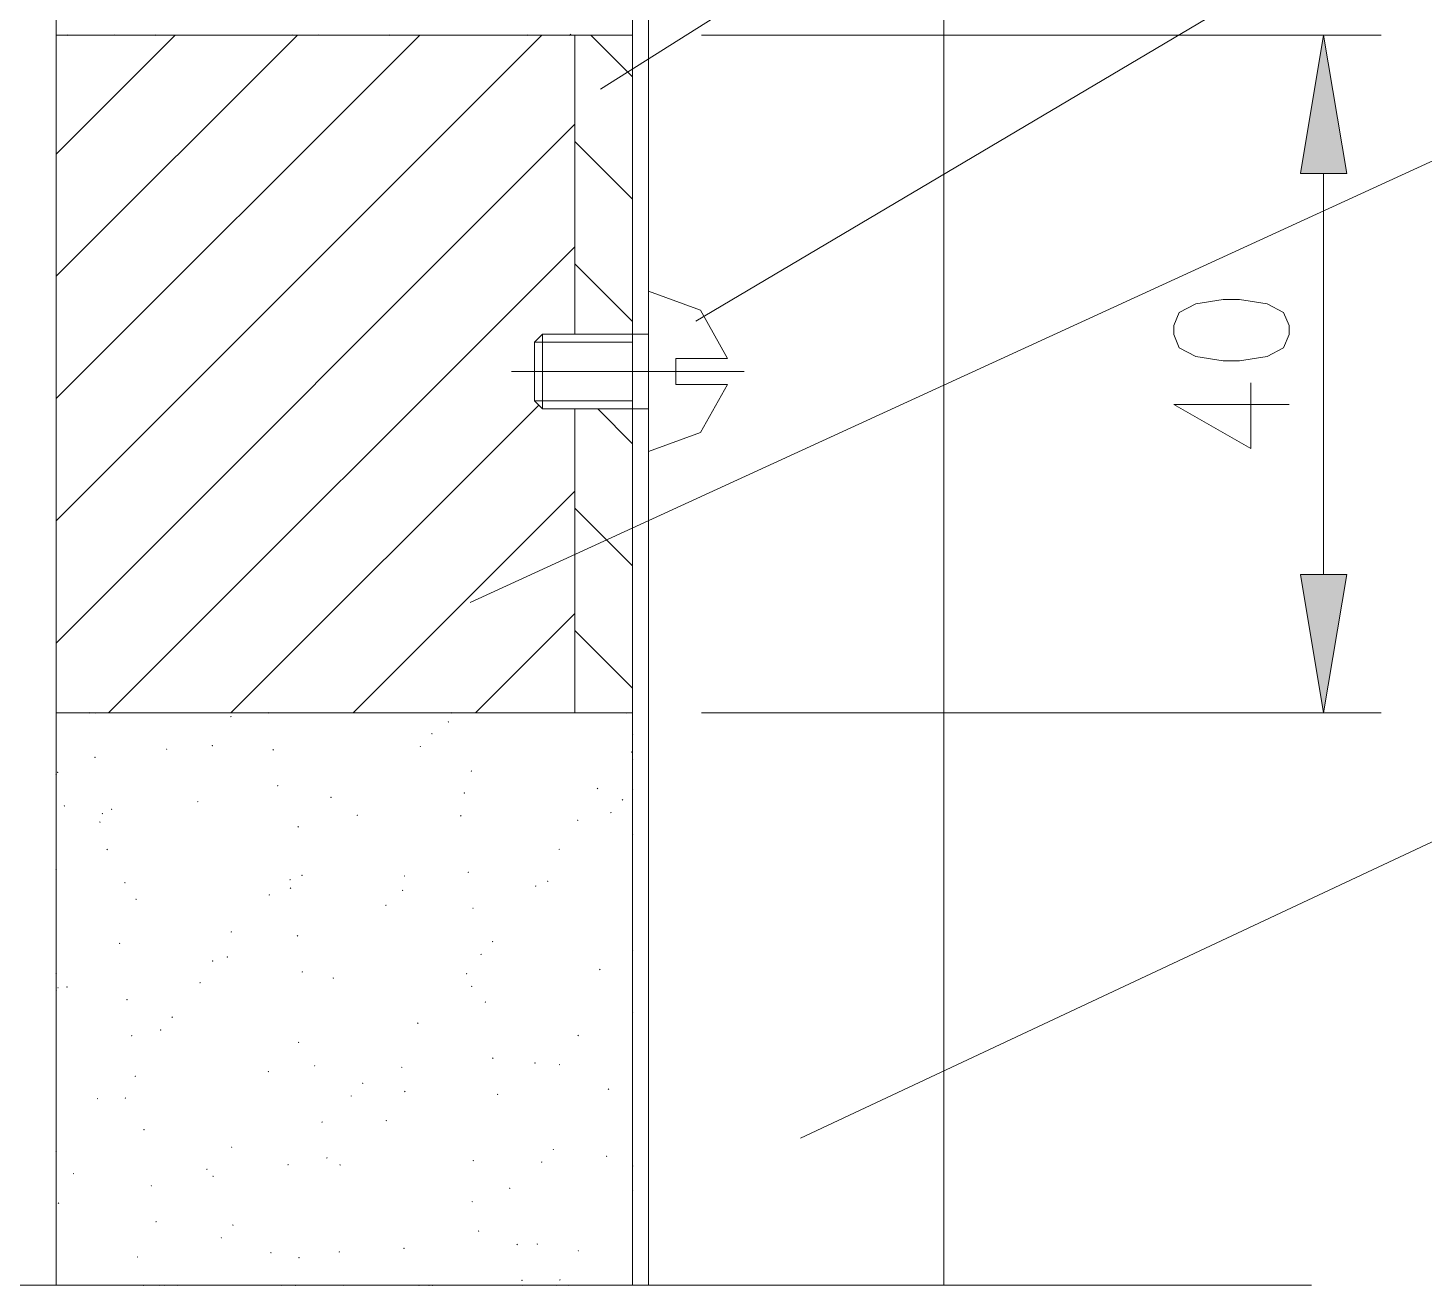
# Model space of a CAD drawing. Header units: millimetres. Extents: x 0 to 414, y 0 to 292.
# Drawn here: x 85.74 to 109.59, y 139.61 to 161.11 of the extents above; entities that cross this region are included whole.
import ezdxf

# ---------------------------------------------------------------- set-up
doc = ezdxf.new("R2010")
doc.units = ezdxf.units.MM

msp = doc.modelspace()

# ---------------------------------------------------------------- hatches: boundary and pattern name
h = msp.add_hatch(color=0)
h.dxf.hatch_style = 2
h.paths.add_polyline_path([(86.412917, 160.970031), (86.399864, 160.983083), (86.412917, 160.996136), (86.425969, 160.983083)])
h = msp.add_hatch(color=0)
h.dxf.hatch_style = 2
h.paths.add_polyline_path([(86.412917, 160.970031), (86.399864, 160.983083), (86.412917, 160.996136), (86.425969, 160.983083)])
h = msp.add_hatch(color=0)
h.dxf.hatch_style = 2
h.paths.add_polyline_path([(87.21725, 160.970031), (87.204197, 160.983083), (87.21725, 160.996136), (87.230303, 160.983083)])
h = msp.add_hatch(color=0)
h.dxf.hatch_style = 2
h.paths.add_polyline_path([(87.21725, 160.970031), (87.204197, 160.983083), (87.21725, 160.996136), (87.230303, 160.983083)])
h = msp.add_hatch(color=0)
h.dxf.hatch_style = 2
h.paths.add_polyline_path([(87.922806, 160.970031), (87.909753, 160.983083), (87.922806, 160.996136), (87.935858, 160.983083)])
h = msp.add_hatch(color=0)
h.dxf.hatch_style = 2
h.paths.add_polyline_path([(87.922806, 160.970031), (87.909753, 160.983083), (87.922806, 160.996136), (87.935858, 160.983083)])
h = msp.add_hatch(color=0)
h.dxf.hatch_style = 2
h.paths.add_polyline_path([(88.317917, 160.970031), (88.304864, 160.983083), (88.317917, 160.996136), (88.330969, 160.983083)])
h = msp.add_hatch(color=0)
h.dxf.hatch_style = 2
h.paths.add_polyline_path([(88.317917, 160.970031), (88.304864, 160.983083), (88.317917, 160.996136), (88.330969, 160.983083)])
h = msp.add_hatch(color=0)
h.dxf.hatch_style = 2
h.paths.add_polyline_path([(88.317917, 160.970031), (88.304864, 160.983083), (88.317917, 160.996136), (88.330969, 160.983083)])
h = msp.add_hatch(color=0)
h.dxf.hatch_style = 2
h.paths.add_polyline_path([(89.570278, 160.970031), (89.557225, 160.983083), (89.570278, 160.996136), (89.583331, 160.983083)])
h = msp.add_hatch(color=0)
h.dxf.hatch_style = 2
h.paths.add_polyline_path([(89.570278, 160.970031), (89.557225, 160.983083), (89.570278, 160.996136), (89.583331, 160.983083)])
h = msp.add_hatch(color=0)
h.dxf.hatch_style = 2
h.paths.add_polyline_path([(90.258194, 160.970031), (90.245142, 160.983083), (90.258194, 160.996136), (90.271247, 160.983083)])
h = msp.add_hatch(color=0)
h.dxf.hatch_style = 2
h.paths.add_polyline_path([(90.258194, 160.970031), (90.245142, 160.983083), (90.258194, 160.996136), (90.271247, 160.983083)])
h = msp.add_hatch(color=0)
h.dxf.hatch_style = 2
h.paths.add_polyline_path([(90.702694, 160.970031), (90.689642, 160.983083), (90.702694, 160.996136), (90.715747, 160.983083)])
h = msp.add_hatch(color=0)
h.dxf.hatch_style = 2
h.paths.add_polyline_path([(90.702694, 160.970031), (90.689642, 160.983083), (90.702694, 160.996136), (90.715747, 160.983083)])
h = msp.add_hatch(color=0)
h.dxf.hatch_style = 2
h.paths.add_polyline_path([(90.702694, 160.970031), (90.689642, 160.983083), (90.702694, 160.996136), (90.715747, 160.983083)])
h = msp.add_hatch(color=0)
h.dxf.hatch_style = 2
h.paths.add_polyline_path([(91.3765, 160.970031), (91.363447, 160.983083), (91.3765, 160.996136), (91.389553, 160.983083)])
h = msp.add_hatch(color=0)
h.dxf.hatch_style = 2
h.paths.add_polyline_path([(91.3765, 160.970031), (91.363447, 160.983083), (91.3765, 160.996136), (91.389553, 160.983083)])
h = msp.add_hatch(color=0)
h.dxf.hatch_style = 2
h.paths.add_polyline_path([(91.919778, 160.970031), (91.906725, 160.983083), (91.919778, 160.996136), (91.932831, 160.983083)])
h = msp.add_hatch(color=0)
h.dxf.hatch_style = 2
h.paths.add_polyline_path([(92.590056, 160.970031), (92.577003, 160.983083), (92.590056, 160.996136), (92.603108, 160.983083)])
h = msp.add_hatch(color=0)
h.dxf.hatch_style = 2
h.paths.add_polyline_path([(92.590056, 160.970031), (92.577003, 160.983083), (92.590056, 160.996136), (92.603108, 160.983083)])
h = msp.add_hatch(color=0)
h.dxf.hatch_style = 2
h.paths.add_polyline_path([(94.272806, 160.970031), (94.259753, 160.983083), (94.272806, 160.996136), (94.285858, 160.983083)])
h = msp.add_hatch(color=0)
h.dxf.hatch_style = 2
h.paths.add_polyline_path([(94.272806, 160.970031), (94.259753, 160.983083), (94.272806, 160.996136), (94.285858, 160.983083)])
h = msp.add_hatch(color=0)
h.dxf.hatch_style = 2
h.paths.add_polyline_path([(94.272806, 160.970031), (94.259753, 160.983083), (94.272806, 160.996136), (94.285858, 160.983083)])
h = msp.add_hatch(color=0)
h.dxf.hatch_style = 2
h.paths.add_polyline_path([(94.435083, 160.970031), (94.422031, 160.983083), (94.435083, 160.996136), (94.448136, 160.983083)])
h = msp.add_hatch(color=0)
h.dxf.hatch_style = 2
h.paths.add_polyline_path([(94.925444, 160.970031), (94.912392, 160.983083), (94.925444, 160.996136), (94.938497, 160.983083)])
h = msp.add_hatch(color=0)
h.dxf.hatch_style = 2
h.paths.add_polyline_path([(94.925444, 160.970031), (94.912392, 160.983083), (94.925444, 160.996136), (94.938497, 160.983083)])
h = msp.add_hatch(color=0)
h.dxf.hatch_style = 2
h.paths.add_polyline_path([(94.996, 160.970031), (94.982947, 160.983083), (94.996, 160.996136), (95.009053, 160.983083)])
h = msp.add_hatch(color=0)
h.dxf.hatch_style = 2
h.paths.add_polyline_path([(95.006583, 160.980614), (94.993531, 160.993667), (95.006583, 161.006719), (95.019636, 160.993667)])
h = msp.add_hatch(color=0)
h.dxf.hatch_style = 2
h.paths.add_polyline_path([(107.480806, 158.619472), (107.875917, 160.983083), (108.271028, 158.619472)])
h = msp.add_hatch(color=0)
h.dxf.hatch_style = 2
h.paths.add_polyline_path([(107.480806, 151.765), (107.875917, 149.401389), (108.271028, 151.765)])
h = msp.add_hatch(color=0)
h.dxf.hatch_style = 2
h.paths.add_polyline_path([(86.783333, 149.388336), (86.770281, 149.401389), (86.783333, 149.414442), (86.796386, 149.401389)])
h = msp.add_hatch(color=0)
h.dxf.hatch_style = 2
h.paths.add_polyline_path([(86.892694, 149.388336), (86.879642, 149.401389), (86.892694, 149.414442), (86.905747, 149.401389)])
h = msp.add_hatch(color=0)
h.dxf.hatch_style = 2
h.paths.add_polyline_path([(89.203389, 149.324836), (89.190336, 149.337889), (89.203389, 149.350942), (89.216442, 149.337889)])
h = msp.add_hatch(color=0)
h.dxf.hatch_style = 2
h.paths.add_polyline_path([(89.245722, 149.388336), (89.232669, 149.401389), (89.245722, 149.414442), (89.258775, 149.401389)])
h = msp.add_hatch(color=0)
h.dxf.hatch_style = 2
h.paths.add_polyline_path([(89.841917, 149.388336), (89.828864, 149.401389), (89.841917, 149.414442), (89.854969, 149.401389)])
h = msp.add_hatch(color=0)
h.dxf.hatch_style = 2
h.paths.add_polyline_path([(89.841917, 149.388336), (89.828864, 149.401389), (89.841917, 149.414442), (89.854969, 149.401389)])
h = msp.add_hatch(color=0)
h.dxf.hatch_style = 2
h.paths.add_polyline_path([(92.967528, 149.388336), (92.954475, 149.401389), (92.967528, 149.414442), (92.980581, 149.401389)])
h = msp.add_hatch(color=0)
h.dxf.hatch_style = 2
h.paths.add_polyline_path([(95.962611, 149.388336), (95.949558, 149.401389), (95.962611, 149.414442), (95.975664, 149.401389)])
h = msp.add_hatch(color=0)
h.dxf.hatch_style = 2
h.paths.add_polyline_path([(92.921667, 149.233114), (92.908614, 149.246167), (92.921667, 149.259219), (92.934719, 149.246167)])
h = msp.add_hatch(color=0)
h.dxf.hatch_style = 2
h.paths.add_polyline_path([(92.639444, 149.032031), (92.626392, 149.045083), (92.639444, 149.058136), (92.652497, 149.045083)])
h = msp.add_hatch(color=0)
h.dxf.hatch_style = 2
h.paths.add_polyline_path([(96.068444, 149.024975), (96.055392, 149.038028), (96.068444, 149.051081), (96.081497, 149.038028)])
h = msp.add_hatch(color=0)
h.dxf.hatch_style = 2
h.paths.add_polyline_path([(86.882111, 148.629864), (86.869058, 148.642917), (86.882111, 148.655969), (86.895164, 148.642917)])
h = msp.add_hatch(color=0)
h.dxf.hatch_style = 2
h.paths.add_polyline_path([(88.10625, 148.767447), (88.093197, 148.7805), (88.10625, 148.793553), (88.119303, 148.7805)])
h = msp.add_hatch(color=0)
h.dxf.hatch_style = 2
h.paths.add_polyline_path([(88.885889, 148.827419), (88.872836, 148.840472), (88.885889, 148.853525), (88.898942, 148.840472)])
h = msp.add_hatch(color=0)
h.dxf.hatch_style = 2
h.paths.add_polyline_path([(89.926583, 148.756864), (89.913531, 148.769917), (89.926583, 148.782969), (89.939636, 148.769917)])
h = msp.add_hatch(color=0)
h.dxf.hatch_style = 2
h.paths.add_polyline_path([(92.441889, 148.813308), (92.428836, 148.826361), (92.441889, 148.839414), (92.454942, 148.826361)])
h = msp.add_hatch(color=0)
h.dxf.hatch_style = 2
h.paths.add_polyline_path([(96.050806, 148.718058), (96.037753, 148.731111), (96.050806, 148.744164), (96.063858, 148.731111)])
h = msp.add_hatch(color=0)
h.dxf.hatch_style = 2
h.paths.add_polyline_path([(86.243583, 148.372336), (86.230531, 148.385389), (86.243583, 148.398442), (86.256636, 148.385389)])
h = msp.add_hatch(color=0)
h.dxf.hatch_style = 2
h.paths.add_polyline_path([(93.31325, 148.393503), (93.300197, 148.406556), (93.31325, 148.419608), (93.326303, 148.406556)])
h = msp.add_hatch(color=0)
h.dxf.hatch_style = 2
h.paths.add_polyline_path([(96.068444, 148.584003), (96.055392, 148.597056), (96.068444, 148.610108), (96.081497, 148.597056)])
h = msp.add_hatch(color=0)
h.dxf.hatch_style = 2
h.paths.add_polyline_path([(86.218889, 148.330003), (86.205836, 148.343056), (86.218889, 148.356108), (86.231942, 148.343056)])
h = msp.add_hatch(color=0)
h.dxf.hatch_style = 2
h.paths.add_polyline_path([(90.004194, 148.143031), (89.991142, 148.156083), (90.004194, 148.169136), (90.017247, 148.156083)])
h = msp.add_hatch(color=0)
h.dxf.hatch_style = 2
h.paths.add_polyline_path([(90.914361, 147.945475), (90.901308, 147.958528), (90.914361, 147.971581), (90.927414, 147.958528)])
h = msp.add_hatch(color=0)
h.dxf.hatch_style = 2
h.paths.add_polyline_path([(93.193306, 148.019558), (93.180253, 148.032611), (93.193306, 148.045664), (93.206358, 148.032611)])
h = msp.add_hatch(color=0)
h.dxf.hatch_style = 2
h.paths.add_polyline_path([(95.468722, 148.097169), (95.455669, 148.110222), (95.468722, 148.123275), (95.481775, 148.110222)])
h = msp.add_hatch(color=0)
h.dxf.hatch_style = 2
h.paths.add_polyline_path([(95.895583, 147.903142), (95.882531, 147.916194), (95.895583, 147.929247), (95.908636, 147.916194)])
h = msp.add_hatch(color=0)
h.dxf.hatch_style = 2
h.paths.add_polyline_path([(96.068444, 148.086586), (96.055392, 148.099639), (96.068444, 148.112692), (96.081497, 148.099639)])
h = msp.add_hatch(color=0)
h.dxf.hatch_style = 2
h.paths.add_polyline_path([(86.36, 147.797308), (86.346947, 147.810361), (86.36, 147.823414), (86.373053, 147.810361)])
h = msp.add_hatch(color=0)
h.dxf.hatch_style = 2
h.paths.add_polyline_path([(87.009111, 147.666781), (86.996058, 147.679833), (87.009111, 147.692886), (87.022164, 147.679833)])
h = msp.add_hatch(color=0)
h.dxf.hatch_style = 2
h.paths.add_polyline_path([(87.164333, 147.740864), (87.151281, 147.753917), (87.164333, 147.766969), (87.177386, 147.753917)])
h = msp.add_hatch(color=0)
h.dxf.hatch_style = 2
h.paths.add_polyline_path([(88.638944, 147.871392), (88.625892, 147.884444), (88.638944, 147.897497), (88.651997, 147.884444)])
h = msp.add_hatch(color=0)
h.dxf.hatch_style = 2
h.paths.add_polyline_path([(95.698028, 147.684419), (95.684975, 147.697472), (95.698028, 147.710525), (95.711081, 147.697472)])
h = msp.add_hatch(color=0)
h.dxf.hatch_style = 2
h.paths.add_polyline_path([(86.966778, 147.522142), (86.953725, 147.535194), (86.966778, 147.548247), (86.979831, 147.535194)])
h = msp.add_hatch(color=0)
h.dxf.hatch_style = 2
h.paths.add_polyline_path([(90.353444, 147.441003), (90.340392, 147.454056), (90.353444, 147.467108), (90.366497, 147.454056)])
h = msp.add_hatch(color=0)
h.dxf.hatch_style = 2
h.paths.add_polyline_path([(91.362389, 147.638558), (91.349336, 147.651611), (91.362389, 147.664664), (91.375442, 147.651611)])
h = msp.add_hatch(color=0)
h.dxf.hatch_style = 2
h.paths.add_polyline_path([(93.133333, 147.627975), (93.120281, 147.641028), (93.133333, 147.654081), (93.146386, 147.641028)])
h = msp.add_hatch(color=0)
h.dxf.hatch_style = 2
h.paths.add_polyline_path([(95.130056, 147.553892), (95.117003, 147.566944), (95.130056, 147.579997), (95.143108, 147.566944)])
h = msp.add_hatch(color=0)
h.dxf.hatch_style = 2
h.paths.add_polyline_path([(96.068444, 147.317531), (96.055392, 147.330583), (96.068444, 147.343636), (96.081497, 147.330583)])
h = msp.add_hatch(color=0)
h.dxf.hatch_style = 2
h.paths.add_polyline_path([(96.068444, 147.317531), (96.055392, 147.330583), (96.068444, 147.343636), (96.081497, 147.330583)])
h = msp.add_hatch(color=0)
h.dxf.hatch_style = 2
h.paths.add_polyline_path([(87.09025, 147.052947), (87.077197, 147.066), (87.09025, 147.079053), (87.103303, 147.066)])
h = msp.add_hatch(color=0)
h.dxf.hatch_style = 2
h.paths.add_polyline_path([(94.812556, 147.056475), (94.799503, 147.069528), (94.812556, 147.082581), (94.825608, 147.069528)])
h = msp.add_hatch(color=0)
h.dxf.hatch_style = 2
h.paths.add_polyline_path([(86.218889, 146.707225), (86.205836, 146.720278), (86.218889, 146.733331), (86.231942, 146.720278)])
h = msp.add_hatch(color=0)
h.dxf.hatch_style = 2
h.paths.add_polyline_path([(86.218889, 146.707225), (86.205836, 146.720278), (86.218889, 146.733331), (86.231942, 146.720278)])
h = msp.add_hatch(color=0)
h.dxf.hatch_style = 2
h.paths.add_polyline_path([(86.218889, 146.707225), (86.205836, 146.720278), (86.218889, 146.733331), (86.231942, 146.720278)])
h = msp.add_hatch(color=0)
h.dxf.hatch_style = 2
h.paths.add_polyline_path([(87.393639, 146.484975), (87.380586, 146.498028), (87.393639, 146.511081), (87.406692, 146.498028)])
h = msp.add_hatch(color=0)
h.dxf.hatch_style = 2
h.paths.add_polyline_path([(90.215861, 146.537892), (90.202808, 146.550944), (90.215861, 146.563997), (90.228914, 146.550944)])
h = msp.add_hatch(color=0)
h.dxf.hatch_style = 2
h.paths.add_polyline_path([(90.420472, 146.611975), (90.407419, 146.625028), (90.420472, 146.638081), (90.433525, 146.625028)])
h = msp.add_hatch(color=0)
h.dxf.hatch_style = 2
h.paths.add_polyline_path([(92.17025, 146.601392), (92.157197, 146.614444), (92.17025, 146.627497), (92.183303, 146.614444)])
h = msp.add_hatch(color=0)
h.dxf.hatch_style = 2
h.paths.add_polyline_path([(93.260333, 146.664892), (93.247281, 146.677944), (93.260333, 146.690997), (93.273386, 146.677944)])
h = msp.add_hatch(color=0)
h.dxf.hatch_style = 2
h.paths.add_polyline_path([(94.618528, 146.509669), (94.605475, 146.522722), (94.618528, 146.535775), (94.631581, 146.522722)])
h = msp.add_hatch(color=0)
h.dxf.hatch_style = 2
h.paths.add_polyline_path([(89.859556, 146.276836), (89.846503, 146.289889), (89.859556, 146.302942), (89.872608, 146.289889)])
h = msp.add_hatch(color=0)
h.dxf.hatch_style = 2
h.paths.add_polyline_path([(90.222917, 146.393253), (90.209864, 146.406306), (90.222917, 146.419358), (90.235969, 146.406306)])
h = msp.add_hatch(color=0)
h.dxf.hatch_style = 2
h.paths.add_polyline_path([(92.1385, 146.354447), (92.125447, 146.3675), (92.1385, 146.380553), (92.151553, 146.3675)])
h = msp.add_hatch(color=0)
h.dxf.hatch_style = 2
h.paths.add_polyline_path([(94.413917, 146.428531), (94.400864, 146.441583), (94.413917, 146.454636), (94.426969, 146.441583)])
h = msp.add_hatch(color=0)
h.dxf.hatch_style = 2
h.paths.add_polyline_path([(87.584139, 146.202753), (87.571086, 146.215806), (87.584139, 146.228858), (87.597192, 146.215806)])
h = msp.add_hatch(color=0)
h.dxf.hatch_style = 2
h.paths.add_polyline_path([(91.85275, 146.100447), (91.839697, 146.1135), (91.85275, 146.126553), (91.865803, 146.1135)])
h = msp.add_hatch(color=0)
h.dxf.hatch_style = 2
h.paths.add_polyline_path([(93.341472, 146.051058), (93.328419, 146.064111), (93.341472, 146.077164), (93.354525, 146.064111)])
h = msp.add_hatch(color=0)
h.dxf.hatch_style = 2
h.paths.add_polyline_path([(89.210444, 145.645364), (89.197392, 145.658417), (89.210444, 145.671469), (89.223497, 145.658417)])
h = msp.add_hatch(color=0)
h.dxf.hatch_style = 2
h.paths.add_polyline_path([(90.342861, 145.578336), (90.329808, 145.591389), (90.342861, 145.604442), (90.355914, 145.591389)])
h = msp.add_hatch(color=0)
h.dxf.hatch_style = 2
h.paths.add_polyline_path([(87.301917, 145.447808), (87.288864, 145.460861), (87.301917, 145.473914), (87.314969, 145.460861)])
h = msp.add_hatch(color=0)
h.dxf.hatch_style = 2
h.paths.add_polyline_path([(93.676611, 145.479558), (93.663558, 145.492611), (93.676611, 145.505664), (93.689664, 145.492611)])
h = msp.add_hatch(color=0)
h.dxf.hatch_style = 2
h.paths.add_polyline_path([(96.068444, 145.334919), (96.055392, 145.347972), (96.068444, 145.361025), (96.081497, 145.347972)])
h = msp.add_hatch(color=0)
h.dxf.hatch_style = 2
h.paths.add_polyline_path([(88.892944, 145.147947), (88.879892, 145.161), (88.892944, 145.174053), (88.905997, 145.161)])
h = msp.add_hatch(color=0)
h.dxf.hatch_style = 2
h.paths.add_polyline_path([(89.143417, 145.214975), (89.130364, 145.228028), (89.143417, 145.241081), (89.156469, 145.228028)])
h = msp.add_hatch(color=0)
h.dxf.hatch_style = 2
h.paths.add_polyline_path([(93.479056, 145.260836), (93.466003, 145.273889), (93.479056, 145.286942), (93.492108, 145.273889)])
h = msp.add_hatch(color=0)
h.dxf.hatch_style = 2
h.paths.add_polyline_path([(86.218889, 144.939808), (86.205836, 144.952861), (86.218889, 144.965914), (86.231942, 144.952861)])
h = msp.add_hatch(color=0)
h.dxf.hatch_style = 2
h.paths.add_polyline_path([(86.218889, 144.939808), (86.205836, 144.952861), (86.218889, 144.965914), (86.231942, 144.952861)])
h = msp.add_hatch(color=0)
h.dxf.hatch_style = 2
h.paths.add_polyline_path([(90.424, 144.960975), (90.410947, 144.974028), (90.424, 144.987081), (90.437053, 144.974028)])
h = msp.add_hatch(color=0)
h.dxf.hatch_style = 2
h.paths.add_polyline_path([(90.953167, 144.855142), (90.940114, 144.868194), (90.953167, 144.881247), (90.966219, 144.868194)])
h = msp.add_hatch(color=0)
h.dxf.hatch_style = 2
h.paths.add_polyline_path([(93.232111, 144.929225), (93.219058, 144.942278), (93.232111, 144.955331), (93.245164, 144.942278)])
h = msp.add_hatch(color=0)
h.dxf.hatch_style = 2
h.paths.add_polyline_path([(95.507528, 145.003308), (95.494475, 145.016361), (95.507528, 145.029414), (95.520581, 145.016361)])
h = msp.add_hatch(color=0)
h.dxf.hatch_style = 2
h.paths.add_polyline_path([(86.218889, 144.639947), (86.205836, 144.653), (86.218889, 144.666053), (86.231942, 144.653)])
h = msp.add_hatch(color=0)
h.dxf.hatch_style = 2
h.paths.add_polyline_path([(86.250639, 144.689336), (86.237586, 144.702389), (86.250639, 144.715442), (86.263692, 144.702389)])
h = msp.add_hatch(color=0)
h.dxf.hatch_style = 2
h.paths.add_polyline_path([(86.402333, 144.703447), (86.389281, 144.7165), (86.402333, 144.729553), (86.415386, 144.7165)])
h = msp.add_hatch(color=0)
h.dxf.hatch_style = 2
h.paths.add_polyline_path([(88.67775, 144.777531), (88.664697, 144.790583), (88.67775, 144.803636), (88.690803, 144.790583)])
h = msp.add_hatch(color=0)
h.dxf.hatch_style = 2
h.paths.add_polyline_path([(93.320306, 144.714031), (93.307253, 144.727083), (93.320306, 144.740136), (93.333358, 144.727083)])
h = msp.add_hatch(color=0)
h.dxf.hatch_style = 2
h.paths.add_polyline_path([(87.428917, 144.488253), (87.415864, 144.501306), (87.428917, 144.514358), (87.441969, 144.501306)])
h = msp.add_hatch(color=0)
h.dxf.hatch_style = 2
h.paths.add_polyline_path([(93.553139, 144.445919), (93.540086, 144.458972), (93.553139, 144.472025), (93.566192, 144.458972)])
h = msp.add_hatch(color=0)
h.dxf.hatch_style = 2
h.paths.add_polyline_path([(88.2015, 144.188392), (88.188447, 144.201444), (88.2015, 144.214497), (88.214553, 144.201444)])
h = msp.add_hatch(color=0)
h.dxf.hatch_style = 2
h.paths.add_polyline_path([(92.399556, 144.086086), (92.386503, 144.099139), (92.399556, 144.112192), (92.412608, 144.099139)])
h = msp.add_hatch(color=0)
h.dxf.hatch_style = 2
h.paths.add_polyline_path([(96.068444, 144.273058), (96.055392, 144.286111), (96.068444, 144.299164), (96.081497, 144.286111)])
h = msp.add_hatch(color=0)
h.dxf.hatch_style = 2
h.paths.add_polyline_path([(96.068444, 144.273058), (96.055392, 144.286111), (96.068444, 144.299164), (96.081497, 144.286111)])
h = msp.add_hatch(color=0)
h.dxf.hatch_style = 2
h.paths.add_polyline_path([(96.068444, 144.273058), (96.055392, 144.286111), (96.068444, 144.299164), (96.081497, 144.286111)])
h = msp.add_hatch(color=0)
h.dxf.hatch_style = 2
h.paths.add_polyline_path([(87.510056, 143.870892), (87.497003, 143.883944), (87.510056, 143.896997), (87.523108, 143.883944)])
h = msp.add_hatch(color=0)
h.dxf.hatch_style = 2
h.paths.add_polyline_path([(88.003944, 143.969669), (87.990892, 143.982722), (88.003944, 143.995775), (88.016997, 143.982722)])
h = msp.add_hatch(color=0)
h.dxf.hatch_style = 2
h.paths.add_polyline_path([(95.137111, 143.874419), (95.124058, 143.887472), (95.137111, 143.900525), (95.150164, 143.887472)])
h = msp.add_hatch(color=0)
h.dxf.hatch_style = 2
h.paths.add_polyline_path([(90.3605, 143.758003), (90.347447, 143.771056), (90.3605, 143.784108), (90.373553, 143.771056)])
h = msp.add_hatch(color=0)
h.dxf.hatch_style = 2
h.paths.add_polyline_path([(90.635667, 143.355836), (90.622614, 143.368889), (90.635667, 143.381942), (90.648719, 143.368889)])
h = msp.add_hatch(color=0)
h.dxf.hatch_style = 2
h.paths.add_polyline_path([(93.680139, 143.486364), (93.667086, 143.499417), (93.680139, 143.512469), (93.693192, 143.499417)])
h = msp.add_hatch(color=0)
h.dxf.hatch_style = 2
h.paths.add_polyline_path([(94.399806, 143.405225), (94.386753, 143.418278), (94.399806, 143.431331), (94.412858, 143.418278)])
h = msp.add_hatch(color=0)
h.dxf.hatch_style = 2
h.paths.add_polyline_path([(94.819611, 143.377003), (94.806558, 143.390056), (94.819611, 143.403108), (94.832664, 143.390056)])
h = msp.add_hatch(color=0)
h.dxf.hatch_style = 2
h.paths.add_polyline_path([(87.570028, 143.179447), (87.556975, 143.1925), (87.570028, 143.205553), (87.583081, 143.1925)])
h = msp.add_hatch(color=0)
h.dxf.hatch_style = 2
h.paths.add_polyline_path([(89.845444, 143.257058), (89.832392, 143.270111), (89.845444, 143.283164), (89.858497, 143.270111)])
h = msp.add_hatch(color=0)
h.dxf.hatch_style = 2
h.paths.add_polyline_path([(92.124389, 143.331142), (92.111336, 143.344194), (92.124389, 143.357247), (92.137442, 143.344194)])
h = msp.add_hatch(color=0)
h.dxf.hatch_style = 2
h.paths.add_polyline_path([(91.457639, 143.059503), (91.444586, 143.072556), (91.457639, 143.085608), (91.470692, 143.072556)])
h = msp.add_hatch(color=0)
h.dxf.hatch_style = 2
h.paths.add_polyline_path([(92.177306, 142.918392), (92.164253, 142.931444), (92.177306, 142.944497), (92.190358, 142.931444)])
h = msp.add_hatch(color=0)
h.dxf.hatch_style = 2
h.paths.add_polyline_path([(95.655694, 142.957197), (95.642642, 142.97025), (95.655694, 142.983303), (95.668747, 142.97025)])
h = msp.add_hatch(color=0)
h.dxf.hatch_style = 2
h.paths.add_polyline_path([(86.924444, 142.794919), (86.911392, 142.807972), (86.924444, 142.821025), (86.937497, 142.807972)])
h = msp.add_hatch(color=0)
h.dxf.hatch_style = 2
h.paths.add_polyline_path([(87.400694, 142.805503), (87.387642, 142.818556), (87.400694, 142.831608), (87.413747, 142.818556)])
h = msp.add_hatch(color=0)
h.dxf.hatch_style = 2
h.paths.add_polyline_path([(91.260083, 142.840781), (91.247031, 142.853833), (91.260083, 142.866886), (91.273136, 142.853833)])
h = msp.add_hatch(color=0)
h.dxf.hatch_style = 2
h.paths.add_polyline_path([(93.761278, 142.869003), (93.748225, 142.882056), (93.761278, 142.895108), (93.774331, 142.882056)])
h = msp.add_hatch(color=0)
h.dxf.hatch_style = 2
h.paths.add_polyline_path([(91.859806, 142.420975), (91.846753, 142.434028), (91.859806, 142.447081), (91.872858, 142.434028)])
h = msp.add_hatch(color=0)
h.dxf.hatch_style = 2
h.paths.add_polyline_path([(87.718194, 142.265753), (87.705142, 142.278806), (87.718194, 142.291858), (87.731247, 142.278806)])
h = msp.add_hatch(color=0)
h.dxf.hatch_style = 2
h.paths.add_polyline_path([(90.762667, 142.396281), (90.749614, 142.409333), (90.762667, 142.422386), (90.775719, 142.409333)])
h = msp.add_hatch(color=0)
h.dxf.hatch_style = 2
h.paths.add_polyline_path([(86.218889, 142.025864), (86.205836, 142.038917), (86.218889, 142.051969), (86.231942, 142.038917)])
h = msp.add_hatch(color=0)
h.dxf.hatch_style = 2
h.paths.add_polyline_path([(86.218889, 142.025864), (86.205836, 142.038917), (86.218889, 142.051969), (86.231942, 142.038917)])
h = msp.add_hatch(color=0)
h.dxf.hatch_style = 2
h.paths.add_polyline_path([(89.2175, 141.965892), (89.204447, 141.978944), (89.2175, 141.991997), (89.230553, 141.978944)])
h = msp.add_hatch(color=0)
h.dxf.hatch_style = 2
h.paths.add_polyline_path([(94.713778, 141.927086), (94.700725, 141.940139), (94.713778, 141.953192), (94.726831, 141.940139)])
h = msp.add_hatch(color=0)
h.dxf.hatch_style = 2
h.paths.add_polyline_path([(86.218889, 141.898864), (86.205836, 141.911917), (86.218889, 141.924969), (86.231942, 141.911917)])
h = msp.add_hatch(color=0)
h.dxf.hatch_style = 2
h.paths.add_polyline_path([(90.843806, 141.782447), (90.830753, 141.7955), (90.843806, 141.808553), (90.856858, 141.7955)])
h = msp.add_hatch(color=0)
h.dxf.hatch_style = 2
h.paths.add_polyline_path([(93.345, 141.736586), (93.331947, 141.749639), (93.345, 141.762692), (93.358053, 141.749639)])
h = msp.add_hatch(color=0)
h.dxf.hatch_style = 2
h.paths.add_polyline_path([(94.516222, 141.711892), (94.503169, 141.724944), (94.516222, 141.737997), (94.529275, 141.724944)])
h = msp.add_hatch(color=0)
h.dxf.hatch_style = 2
h.paths.add_polyline_path([(95.623944, 141.810669), (95.610892, 141.823722), (95.623944, 141.836775), (95.636997, 141.823722)])
h = msp.add_hatch(color=0)
h.dxf.hatch_style = 2
h.paths.add_polyline_path([(86.515222, 141.514336), (86.502169, 141.527389), (86.515222, 141.540442), (86.528275, 141.527389)])
h = msp.add_hatch(color=0)
h.dxf.hatch_style = 2
h.paths.add_polyline_path([(88.794167, 141.588419), (88.781114, 141.601472), (88.794167, 141.614525), (88.807219, 141.601472)])
h = msp.add_hatch(color=0)
h.dxf.hatch_style = 2
h.paths.add_polyline_path([(88.9, 141.468475), (88.886947, 141.481528), (88.9, 141.494581), (88.913053, 141.481528)])
h = msp.add_hatch(color=0)
h.dxf.hatch_style = 2
h.paths.add_polyline_path([(90.180583, 141.666031), (90.167531, 141.679083), (90.180583, 141.692136), (90.193636, 141.679083)])
h = msp.add_hatch(color=0)
h.dxf.hatch_style = 2
h.paths.add_polyline_path([(91.069583, 141.662503), (91.056531, 141.675556), (91.069583, 141.688608), (91.082636, 141.675556)])
h = msp.add_hatch(color=0)
h.dxf.hatch_style = 2
h.paths.add_polyline_path([(96.068444, 141.644864), (96.055392, 141.657917), (96.068444, 141.670969), (96.081497, 141.657917)])
h = msp.add_hatch(color=0)
h.dxf.hatch_style = 2
h.paths.add_polyline_path([(87.845194, 141.306197), (87.832142, 141.31925), (87.845194, 141.332303), (87.858247, 141.31925)])
h = msp.add_hatch(color=0)
h.dxf.hatch_style = 2
h.paths.add_polyline_path([(93.969417, 141.263864), (93.956364, 141.276917), (93.969417, 141.289969), (93.982469, 141.276917)])
h = msp.add_hatch(color=0)
h.dxf.hatch_style = 2
h.paths.add_polyline_path([(96.068444, 141.232114), (96.055392, 141.245167), (96.068444, 141.258219), (96.081497, 141.245167)])
h = msp.add_hatch(color=0)
h.dxf.hatch_style = 2
h.paths.add_polyline_path([(86.257694, 141.009864), (86.244642, 141.022917), (86.257694, 141.035969), (86.270747, 141.022917)])
h = msp.add_hatch(color=0)
h.dxf.hatch_style = 2
h.paths.add_polyline_path([(93.327361, 141.034558), (93.314308, 141.047611), (93.327361, 141.060664), (93.340414, 141.047611)])
h = msp.add_hatch(color=0)
h.dxf.hatch_style = 2
h.paths.add_polyline_path([(86.218889, 140.949892), (86.205836, 140.962944), (86.218889, 140.975997), (86.231942, 140.962944)])
h = msp.add_hatch(color=0)
h.dxf.hatch_style = 2
h.paths.add_polyline_path([(87.926333, 140.692364), (87.913281, 140.705417), (87.926333, 140.718469), (87.939386, 140.705417)])
h = msp.add_hatch(color=0)
h.dxf.hatch_style = 2
h.paths.add_polyline_path([(89.238667, 140.635919), (89.225614, 140.648972), (89.238667, 140.662025), (89.251719, 140.648972)])
h = msp.add_hatch(color=0)
h.dxf.hatch_style = 2
h.paths.add_polyline_path([(93.436722, 140.533614), (93.423669, 140.546667), (93.436722, 140.559719), (93.449775, 140.546667)])
h = msp.add_hatch(color=0)
h.dxf.hatch_style = 2
h.paths.add_polyline_path([(89.041111, 140.417197), (89.028058, 140.43025), (89.041111, 140.443303), (89.054164, 140.43025)])
h = msp.add_hatch(color=0)
h.dxf.hatch_style = 2
h.paths.add_polyline_path([(94.096417, 140.304308), (94.083364, 140.317361), (94.096417, 140.330414), (94.109469, 140.317361)])
h = msp.add_hatch(color=0)
h.dxf.hatch_style = 2
h.paths.add_polyline_path([(94.438611, 140.311364), (94.425558, 140.324417), (94.438611, 140.337469), (94.451664, 140.324417)])
h = msp.add_hatch(color=0)
h.dxf.hatch_style = 2
h.paths.add_polyline_path([(87.608833, 140.089114), (87.595781, 140.102167), (87.608833, 140.115219), (87.621886, 140.102167)])
h = msp.add_hatch(color=0)
h.dxf.hatch_style = 2
h.paths.add_polyline_path([(89.887778, 140.163197), (89.874725, 140.17625), (89.887778, 140.189303), (89.900831, 140.17625)])
h = msp.add_hatch(color=0)
h.dxf.hatch_style = 2
h.paths.add_polyline_path([(90.367556, 140.078531), (90.354503, 140.091583), (90.367556, 140.104636), (90.380608, 140.091583)])
h = msp.add_hatch(color=0)
h.dxf.hatch_style = 2
h.paths.add_polyline_path([(91.055472, 140.177308), (91.042419, 140.190361), (91.055472, 140.203414), (91.068525, 140.190361)])
h = msp.add_hatch(color=0)
h.dxf.hatch_style = 2
h.paths.add_polyline_path([(92.163194, 140.237281), (92.150142, 140.250333), (92.163194, 140.263386), (92.176247, 140.250333)])
h = msp.add_hatch(color=0)
h.dxf.hatch_style = 2
h.paths.add_polyline_path([(95.140639, 140.194947), (95.127586, 140.208), (95.140639, 140.221053), (95.153692, 140.208)])
h = msp.add_hatch(color=0)
h.dxf.hatch_style = 2
h.paths.add_polyline_path([(87.714667, 139.605808), (87.701614, 139.618861), (87.714667, 139.631914), (87.727719, 139.618861)])
h = msp.add_hatch(color=0)
h.dxf.hatch_style = 2
h.paths.add_polyline_path([(87.714667, 139.605808), (87.701614, 139.618861), (87.714667, 139.631914), (87.727719, 139.618861)])
h = msp.add_hatch(color=0)
h.dxf.hatch_style = 2
h.paths.add_polyline_path([(87.714667, 139.605808), (87.701614, 139.618861), (87.714667, 139.631914), (87.727719, 139.618861)])
h = msp.add_hatch(color=0)
h.dxf.hatch_style = 2
h.paths.add_polyline_path([(87.97925, 139.605808), (87.966197, 139.618861), (87.97925, 139.631914), (87.992303, 139.618861)])
h = msp.add_hatch(color=0)
h.dxf.hatch_style = 2
h.paths.add_polyline_path([(87.97925, 139.605808), (87.966197, 139.618861), (87.97925, 139.631914), (87.992303, 139.618861)])
h = msp.add_hatch(color=0)
h.dxf.hatch_style = 2
h.paths.add_polyline_path([(87.97925, 139.605808), (87.966197, 139.618861), (87.97925, 139.631914), (87.992303, 139.618861)])
h = msp.add_hatch(color=0)
h.dxf.hatch_style = 2
h.paths.add_polyline_path([(88.070972, 139.605808), (88.057919, 139.618861), (88.070972, 139.631914), (88.084025, 139.618861)])
h = msp.add_hatch(color=0)
h.dxf.hatch_style = 2
h.paths.add_polyline_path([(88.070972, 139.605808), (88.057919, 139.618861), (88.070972, 139.631914), (88.084025, 139.618861)])
h = msp.add_hatch(color=0)
h.dxf.hatch_style = 2
h.paths.add_polyline_path([(88.29675, 139.605808), (88.283697, 139.618861), (88.29675, 139.631914), (88.309803, 139.618861)])
h = msp.add_hatch(color=0)
h.dxf.hatch_style = 2
h.paths.add_polyline_path([(88.29675, 139.605808), (88.283697, 139.618861), (88.29675, 139.631914), (88.309803, 139.618861)])
h = msp.add_hatch(color=0)
h.dxf.hatch_style = 2
h.paths.add_polyline_path([(88.29675, 139.605808), (88.283697, 139.618861), (88.29675, 139.631914), (88.309803, 139.618861)])
h = msp.add_hatch(color=0)
h.dxf.hatch_style = 2
h.paths.add_polyline_path([(90.067694, 139.605808), (90.054642, 139.618861), (90.067694, 139.631914), (90.080747, 139.618861)])
h = msp.add_hatch(color=0)
h.dxf.hatch_style = 2
h.paths.add_polyline_path([(90.067694, 139.605808), (90.054642, 139.618861), (90.067694, 139.631914), (90.080747, 139.618861)])
h = msp.add_hatch(color=0)
h.dxf.hatch_style = 2
h.paths.add_polyline_path([(90.311111, 139.605808), (90.298058, 139.618861), (90.311111, 139.631914), (90.324164, 139.618861)])
h = msp.add_hatch(color=0)
h.dxf.hatch_style = 2
h.paths.add_polyline_path([(90.311111, 139.605808), (90.298058, 139.618861), (90.311111, 139.631914), (90.324164, 139.618861)])
h = msp.add_hatch(color=0)
h.dxf.hatch_style = 2
h.paths.add_polyline_path([(90.311111, 139.605808), (90.298058, 139.618861), (90.311111, 139.631914), (90.324164, 139.618861)])
h = msp.add_hatch(color=0)
h.dxf.hatch_style = 2
h.paths.add_polyline_path([(91.129556, 139.605808), (91.116503, 139.618861), (91.129556, 139.631914), (91.142608, 139.618861)])
h = msp.add_hatch(color=0)
h.dxf.hatch_style = 2
h.paths.add_polyline_path([(92.417194, 139.605808), (92.404142, 139.618861), (92.417194, 139.631914), (92.430247, 139.618861)])
h = msp.add_hatch(color=0)
h.dxf.hatch_style = 2
h.paths.add_polyline_path([(92.417194, 139.605808), (92.404142, 139.618861), (92.417194, 139.631914), (92.430247, 139.618861)])
h = msp.add_hatch(color=0)
h.dxf.hatch_style = 2
h.paths.add_polyline_path([(92.590056, 139.605808), (92.577003, 139.618861), (92.590056, 139.631914), (92.603108, 139.618861)])
h = msp.add_hatch(color=0)
h.dxf.hatch_style = 2
h.paths.add_polyline_path([(92.590056, 139.605808), (92.577003, 139.618861), (92.590056, 139.631914), (92.603108, 139.618861)])
h = msp.add_hatch(color=0)
h.dxf.hatch_style = 2
h.paths.add_polyline_path([(92.6465, 139.605808), (92.633447, 139.618861), (92.6465, 139.631914), (92.659553, 139.618861)])
h = msp.add_hatch(color=0)
h.dxf.hatch_style = 2
h.paths.add_polyline_path([(92.6465, 139.605808), (92.633447, 139.618861), (92.6465, 139.631914), (92.659553, 139.618861)])
h = msp.add_hatch(color=0)
h.dxf.hatch_style = 2
h.paths.add_polyline_path([(92.6465, 139.605808), (92.633447, 139.618861), (92.6465, 139.631914), (92.659553, 139.618861)])
h = msp.add_hatch(color=0)
h.dxf.hatch_style = 2
h.paths.add_polyline_path([(94.177556, 139.690475), (94.164503, 139.703528), (94.177556, 139.716581), (94.190608, 139.703528)])
h = msp.add_hatch(color=0)
h.dxf.hatch_style = 2
h.paths.add_polyline_path([(94.188139, 139.605808), (94.175086, 139.618861), (94.188139, 139.631914), (94.201192, 139.618861)])
h = msp.add_hatch(color=0)
h.dxf.hatch_style = 2
h.paths.add_polyline_path([(94.188139, 139.605808), (94.175086, 139.618861), (94.188139, 139.631914), (94.201192, 139.618861)])
h = msp.add_hatch(color=0)
h.dxf.hatch_style = 2
h.paths.add_polyline_path([(94.766694, 139.605808), (94.753642, 139.618861), (94.766694, 139.631914), (94.779747, 139.618861)])
h = msp.add_hatch(color=0)
h.dxf.hatch_style = 2
h.paths.add_polyline_path([(94.766694, 139.605808), (94.753642, 139.618861), (94.766694, 139.631914), (94.779747, 139.618861)])
h = msp.add_hatch(color=0)
h.dxf.hatch_style = 2
h.paths.add_polyline_path([(94.766694, 139.605808), (94.753642, 139.618861), (94.766694, 139.631914), (94.779747, 139.618861)])
h = msp.add_hatch(color=0)
h.dxf.hatch_style = 2
h.paths.add_polyline_path([(94.826667, 139.697531), (94.813614, 139.710583), (94.826667, 139.723636), (94.839719, 139.710583)])
h = msp.add_hatch(color=0)
h.dxf.hatch_style = 2
h.paths.add_polyline_path([(94.978361, 139.605808), (94.965308, 139.618861), (94.978361, 139.631914), (94.991414, 139.618861)])
h = msp.add_hatch(color=0)
h.dxf.hatch_style = 2
h.paths.add_polyline_path([(94.978361, 139.605808), (94.965308, 139.618861), (94.978361, 139.631914), (94.991414, 139.618861)])
h = msp.add_hatch(color=0)
h.dxf.hatch_style = 2
h.paths.add_polyline_path([(94.978361, 139.605808), (94.965308, 139.618861), (94.978361, 139.631914), (94.991414, 139.618861)])

# ---------------------------------------------------------------- linework, layer by layer
at = {"color": 0, "lineweight": 0}
for points in [[(86.218889, 139.618861), (86.218889, 220.88475)], [(130.933472, 182.368472), (95.518111, 160.058806)], [(96.068444, 180.502278), (96.068444, 139.618861)], [(96.340083, 180.502278), (96.340083, 139.618861)], [(101.384806, 180.502278), (101.384806, 139.618861)], [(130.933472, 176.110194), (97.151472, 156.093583)], [(130.933472, 168.564278), (93.292083, 151.285222)], [(86.218889, 158.951083), (88.254417, 160.983083)], [(86.218889, 156.862639), (90.342861, 160.983083)], [(86.218889, 154.774194), (92.431306, 160.983083)], [(86.218889, 152.682222), (94.51975, 160.983083)], [(86.218889, 160.983083), (86.218889, 149.401389)], [(95.080667, 160.983083), (86.218889, 160.983083)], [(95.080667, 155.874861), (95.080667, 160.983083)], [(95.080667, 160.983083), (96.068444, 160.983083)], [(96.068444, 160.270472), (95.352306, 160.983083)], [(97.246722, 160.983083), (108.860167, 160.983083)], [(86.218889, 150.593778), (95.080667, 159.459083)], [(96.068444, 158.1785), (95.080667, 159.166278)], [(107.875917, 158.619472), (107.875917, 151.765)], [(87.114944, 149.401389), (95.080667, 157.367111)], [(96.068444, 156.090056), (95.080667, 157.074306)], [(130.933472, 157.144861), (98.936528, 142.134167)], [(97.691222, 155.458583), (97.229083, 156.280556), (96.340083, 156.605111)], [(94.526806, 155.874861), (94.39275, 155.737278)], [(94.526806, 155.874861), (94.526806, 155.236333)], [(96.340083, 155.874861), (94.526806, 155.874861)], [(94.39275, 155.737278), (96.068444, 155.737278)], [(94.39275, 155.737278), (94.39275, 155.236333)], [(96.80575, 155.458583), (96.80575, 155.236333)], [(97.691222, 155.458583), (96.80575, 155.458583)], [(94.001167, 155.236333), (97.973444, 155.236333)], [(94.39275, 154.735389), (94.39275, 155.236333)], [(94.526806, 154.597806), (94.526806, 155.236333)], [(96.80575, 155.014083), (96.80575, 155.236333)], [(96.340083, 153.867556), (97.229083, 154.192111), (97.691222, 155.014083)], [(97.691222, 155.014083), (96.80575, 155.014083)], [(105.31475, 154.668361), (106.630611, 153.916944), (106.630611, 155.042306)], [(89.203389, 149.401389), (94.463306, 154.661306)], [(94.39275, 154.735389), (96.068444, 154.735389)], [(94.526806, 154.597806), (94.39275, 154.735389)], [(96.340083, 154.597806), (94.526806, 154.597806)], [(95.080667, 149.401389), (95.080667, 154.597806)], [(96.068444, 154.001611), (95.47225, 154.597806)], [(105.31475, 154.668361), (107.286778, 154.668361)], [(91.291833, 149.401389), (95.080667, 153.190222)], [(96.068444, 151.913167), (95.080667, 152.897417)], [(93.383806, 149.401389), (95.080667, 151.101778)], [(96.068444, 149.824722), (95.080667, 150.808972)], [(96.068444, 149.401389), (86.218889, 149.401389)], [(97.246722, 149.401389), (108.860167, 149.401389)], [(80.634417, 139.618861), (107.667778, 139.618861)]]:
    msp.add_lwpolyline(points, dxfattribs=at)
for points in [[(107.480806, 158.619472), (107.875917, 160.983083), (108.271028, 158.619472)], [(105.31475, 155.867806), (105.41, 155.642028), (105.692222, 155.493861), (106.161417, 155.419778), (106.440111, 155.419778), (106.909306, 155.493861), (107.191528, 155.642028), (107.286778, 155.867806), (107.286778, 156.0195), (107.191528, 156.24175), (106.909306, 156.393444), (106.440111, 156.467528), (106.161417, 156.467528), (105.692222, 156.393444), (105.41, 156.24175), (105.31475, 156.0195)], [(107.480806, 151.765), (107.875917, 149.401389), (108.271028, 151.765)]]:
    msp.add_lwpolyline(points, close=True, dxfattribs=at)

doc.saveas('drawing.dxf')
